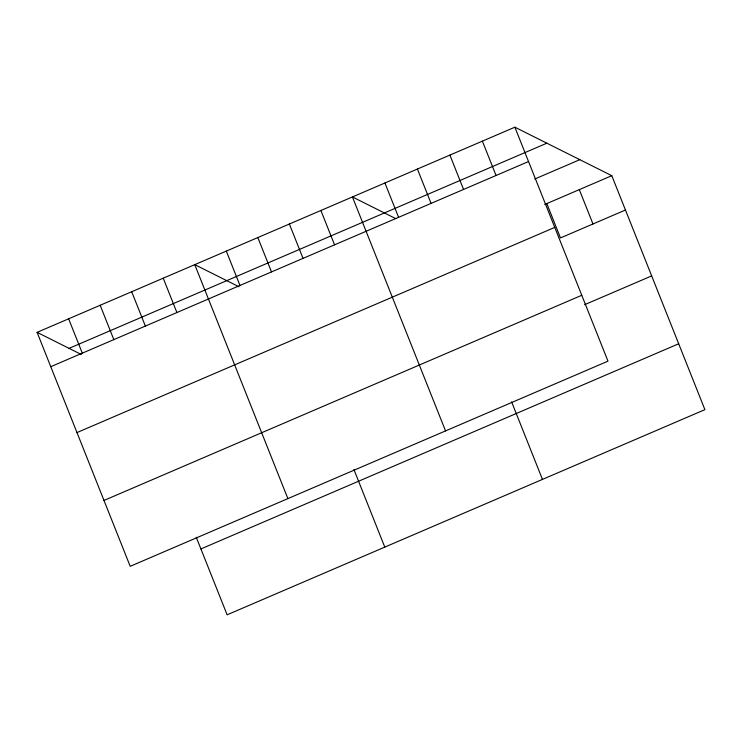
<?xml version="1.0" encoding="UTF-8"?>
<svg xmlns="http://www.w3.org/2000/svg" width="742" height="742" viewBox="0 0 742 742"><rect width="100%" height="100%" fill="white"/><g stroke="black" fill="none" stroke-linecap="round" stroke-linejoin="round"><path stroke-width="1.11" d="M514.874 127.188L607.986 361.15L130.202 566.322L37.1 332.351L514.874 127.188L611.798 175.678L704.9 409.649L227.126 614.812L196.268 537.273M69.08 348.36L546.863 143.187M50.771 366.696L528.545 161.533M534.75 179.026L579.808 159.678M544.721 204.486L611.798 175.678M76.983 432.577L554.756 227.404M625.46 210.023L560.479 237.932L546.817 203.586M103.991 500.442L581.765 295.279M584.603 304.702L651.68 275.903M200.906 548.941L678.689 343.769M395.709 218.602L352.431 196.945L445.543 430.907M238.989 286.774L194.766 264.644L287.877 498.615M37.1 332.351L81.323 354.481M579.307 189.627L592.969 223.973M482.383 141.138L496.055 175.483M449.902 155.087L463.565 189.433M511.6 401.867L542.458 479.406M417.412 169.037L431.074 203.382M384.922 182.986L398.593 217.332M320.896 210.487L334.568 244.832M289.371 224.019L303.033 258.364M353.934 469.565L384.792 547.114M257.836 237.561L271.498 271.906M226.301 251.102L239.963 285.447M163.231 278.185L176.902 312.53M131.696 291.727L145.367 326.072M100.17 305.268L113.832 339.613M68.635 318.81L82.297 353.155"/></g></svg>
